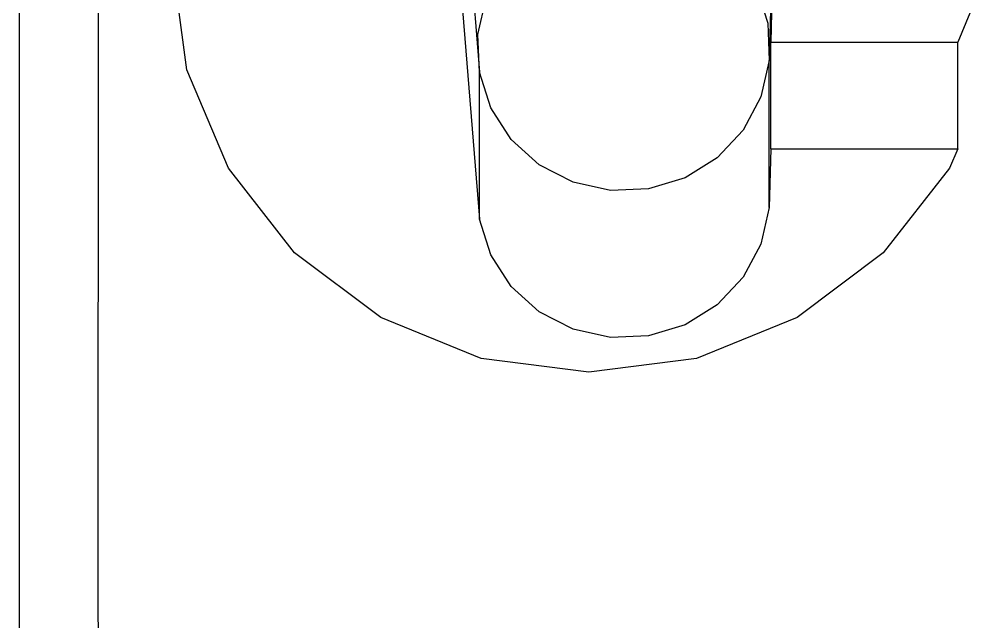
# Model space of a CAD drawing. Extents: x 3485972 to 3601240, y -673889 to -591207.
# Drawn here: x 3510559.9 to 3510631.5, y -597142.1 to -597096.7 of the extents above; entities that cross this region are included whole.
import ezdxf

# ---------------------------------------------------------------- set-up
doc = ezdxf.new("R2010")
doc.units = 0
doc.header["$LTSCALE"] = 6
doc.header["$MEASUREMENT"] = 0
doc.layers.add('medical equipment', color=4, linetype='CONTINUOUS')

msp = doc.modelspace()

# ---------------------------------------------------------------- linework, layer by layer
at = {"layer": 'medical equipment'}
for p, q in [((3510559.947, -596944.05), (3510559.947, -597226.458)), ((3510565.896, -597065.834), (3510565.881, -597140.9)), ((3510593.469, -597087.162), (3510594.571, -597100.713)), ((3510616.633, -597088.964), (3510616.367, -597099.843)), ((3510616.724, -597089.618), (3510616.475, -597098.474)), ((3510592.859, -597090.731), (3510594.571, -597111.776)), ((3510572.561, -597100.54), (3510571.494, -597092.594)), ((3510615.395, -597094.341), (3510616.251, -597097.029)), ((3510594.454, -597097.899), (3510595.084, -597095.152)), ((3510631.46, -597096.286), (3510630.536, -597098.474)), ((3510616.251, -597097.029), (3510616.367, -597099.843)), ((3510594.571, -597100.713), (3510594.454, -597097.899)), ((3510616.475, -597106.477), (3510616.475, -597098.474)), ((3510616.475, -597098.474), (3510630.536, -597098.474)), ((3510630.536, -597106.477), (3510630.536, -597098.474)), ((3510616.367, -597099.843), (3510615.738, -597102.59)), ((3510616.367, -597110.905), (3510616.367, -597099.843)), ((3510575.689, -597107.944), (3510572.561, -597100.54)), ((3510594.571, -597111.776), (3510594.571, -597100.713)), ((3510595.427, -597103.401), (3510594.571, -597100.713)), ((3510615.738, -597102.59), (3510614.404, -597105.084)), ((3510596.963, -597105.781), (3510595.427, -597103.401)), ((3510614.404, -597105.084), (3510612.458, -597107.155)), ((3510599.074, -597107.689), (3510596.963, -597105.781)), ((3510616.475, -597106.477), (3510616.367, -597110.905)), ((3510616.475, -597106.477), (3510630.536, -597106.477)), ((3510630.536, -597106.477), (3510629.916, -597107.944)), ((3510612.458, -597107.155), (3510610.031, -597108.661)), ((3510580.664, -597114.303), (3510575.689, -597107.944)), ((3510601.618, -597108.997), (3510599.074, -597107.689)), ((3510629.916, -597107.944), (3510624.941, -597114.303)), ((3510610.031, -597108.661), (3510607.289, -597109.5)), ((3510604.42, -597109.615), (3510601.618, -597108.997)), ((3510607.289, -597109.5), (3510604.42, -597109.615)), ((3510616.367, -597110.905), (3510615.738, -597113.653)), ((3510595.427, -597114.464), (3510594.571, -597111.776)), ((3510615.738, -597113.653), (3510614.404, -597116.147)), ((3510587.148, -597119.182), (3510580.664, -597114.303)), ((3510596.963, -597116.844), (3510595.427, -597114.464)), ((3510624.941, -597114.303), (3510618.457, -597119.182)), ((3510614.404, -597116.147), (3510612.458, -597118.218)), ((3510599.074, -597118.752), (3510596.963, -597116.844)), ((3510601.618, -597120.06), (3510599.074, -597118.752)), ((3510612.458, -597118.218), (3510610.031, -597119.724)), ((3510594.699, -597122.249), (3510587.148, -597119.182)), ((3510618.457, -597119.182), (3510610.906, -597122.249)), ((3510604.42, -597120.677), (3510601.618, -597120.06)), ((3510610.031, -597119.724), (3510607.289, -597120.563)), ((3510607.289, -597120.563), (3510604.42, -597120.677)), ((3510602.802, -597123.295), (3510594.699, -597122.249)), ((3510610.906, -597122.249), (3510602.802, -597123.295)), ((3510565.881, -597140.9), (3510565.896, -597143.25))]:
    msp.add_line(p, q, dxfattribs=at)

doc.saveas('drawing.dxf')
